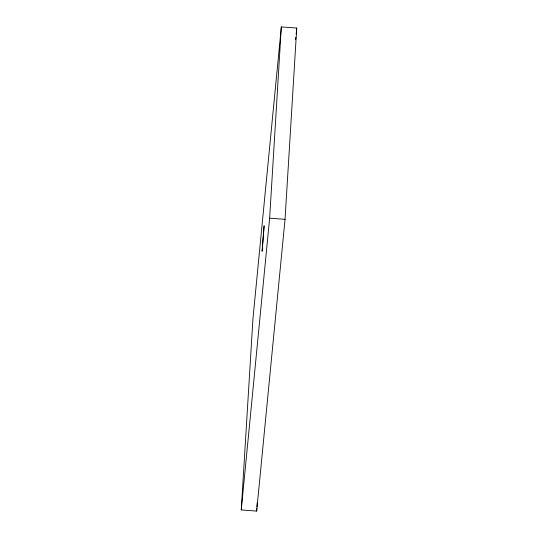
<?xml version="1.0" encoding="UTF-8"?>
<svg xmlns="http://www.w3.org/2000/svg" width="538" height="538" viewBox="0 0 538 538"><rect width="100%" height="100%" fill="white"/><g stroke="black" fill="none" stroke-linecap="round" stroke-linejoin="round"><path stroke-width="0.81" d="M241.253 509.937L252.954 318.671L281.334 26.9L296.747 28.063L285.046 219.329L256.666 511.1L241.253 509.937L269.639 218.166L281.334 26.9M256.666 511.1L256.814 508.585M256.922 506.904L257.177 502.714M295.604 39.772L295.853 37.263M296.176 33.914L296.747 28.063M269.639 218.166L285.046 219.329M262.134 250.533L262.134 251.313L264.111 225.765L262.134 250.533"/></g></svg>
